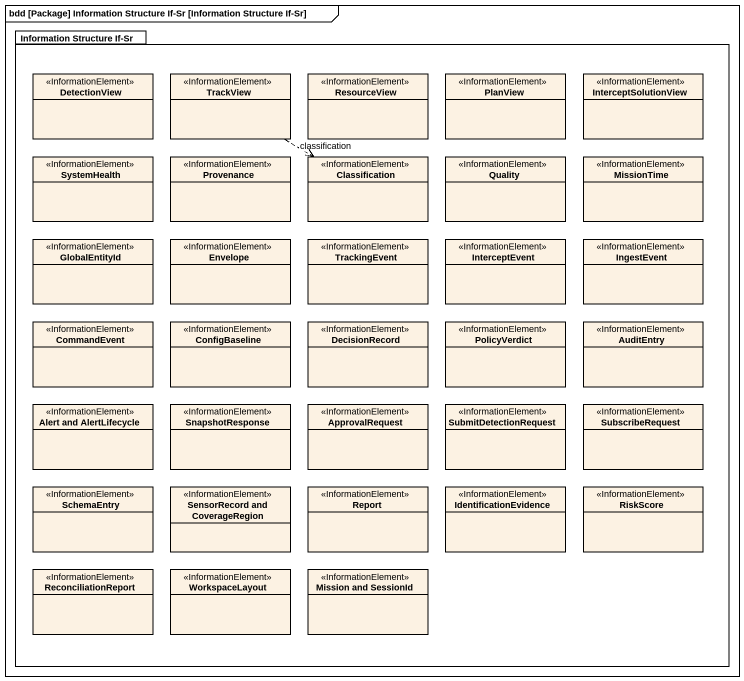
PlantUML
@startuml
mainframe bdd [Package] Information Structure If-Sr [Information Structure If-Sr]
hide circle
hide empty members
package "Information Structure If-Sr" as Information_Structure_If_Sr {
  class DetectionView <<InformationElement>>
  class TrackView <<InformationElement>>
  class ResourceView <<InformationElement>>
  class PlanView <<InformationElement>>
  class InterceptSolutionView <<InformationElement>>
  class SystemHealth <<InformationElement>>
  class Provenance <<InformationElement>>
  class Classification <<InformationElement>>
  class Quality <<InformationElement>>
  class MissionTime <<InformationElement>>
  class GlobalEntityId <<InformationElement>>
  class Envelope <<InformationElement>>
  class TrackingEvent <<InformationElement>>
  class InterceptEvent <<InformationElement>>
  class IngestEvent <<InformationElement>>
  class CommandEvent <<InformationElement>>
  class ConfigBaseline <<InformationElement>>
  class DecisionRecord <<InformationElement>>
  class PolicyVerdict <<InformationElement>>
  class AuditEntry <<InformationElement>>
  class "Alert and AlertLifecycle" as Alert_and_AlertLifecycle <<InformationElement>>
  class SnapshotResponse <<InformationElement>>
  class ApprovalRequest <<InformationElement>>
  class SubmitDetectionRequest <<InformationElement>>
  class SubscribeRequest <<InformationElement>>
  class SchemaEntry <<InformationElement>>
  class "SensorRecord and CoverageRegion" as SensorRecord_and <<InformationElement>>
  class Report <<InformationElement>>
  class IdentificationEvidence <<InformationElement>>
  class RiskScore <<InformationElement>>
  class ReconciliationReport <<InformationElement>>
  class WorkspaceLayout <<InformationElement>>
  class "Mission and SessionId" as Mission_and_SessionId <<InformationElement>>
}
TrackView ..> Classification : classification
@enduml
